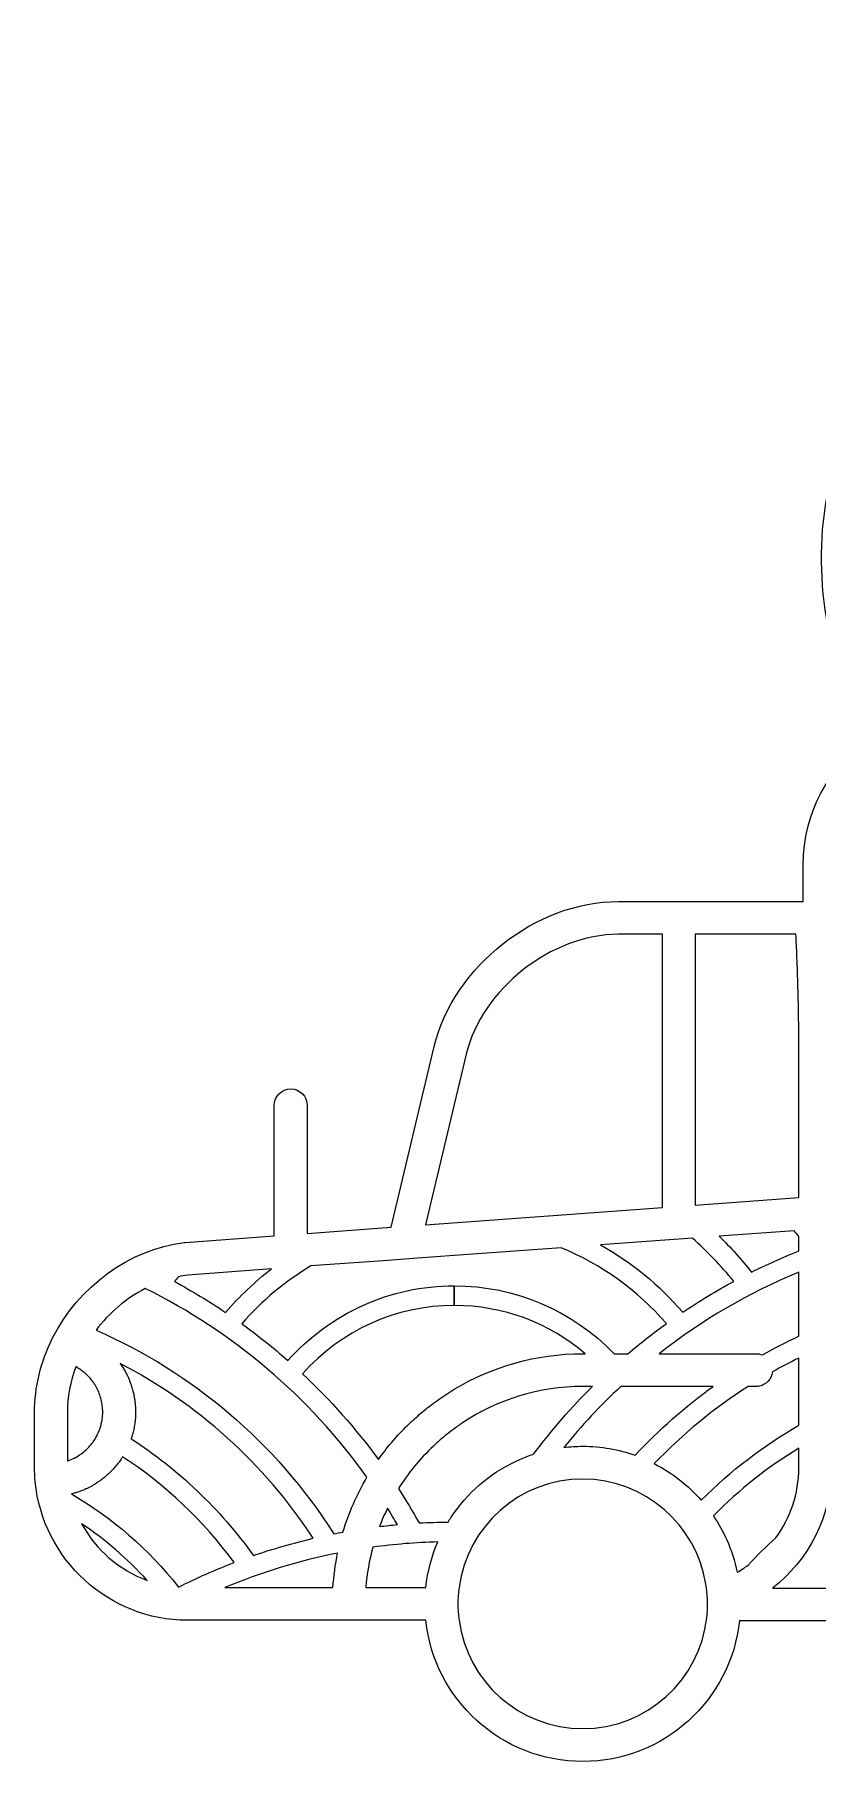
# Model space of a CAD drawing. Extents: x 14 to 2068, y -1996 to -61.
# Drawn here: x 455.5 to 574.7, y -330.3 to -67.2 of the extents above; entities that cross this region are included whole.
import ezdxf

# ---------------------------------------------------------------- set-up
doc = ezdxf.new("R2010")
doc.units = 0
doc.header["$MEASUREMENT"] = 0
doc.layers.add('Layer 1', color=7, linetype='Continuous', lineweight=0)

msp = doc.modelspace()

# ---------------------------------------------------------------- linework, layer by layer
at = {"layer": 'Layer 1'}
for points, knots in [([(463.14, -302.71), (467.31, -306.51), (472.82, -308.83), (478.77, -308.83), (478.77, -308.83), (515.09, -308.83), (515.09, -308.83), (516.35, -320.9), (526.58, -330.34), (538.98, -330.34), (551.36, -330.34), (561.58, -320.92), (562.85, -308.87), (563.03, -308.91), (563.21, -308.93), (563.4, -308.93), (563.4, -308.93), (707.12, -308.93), (707.12, -308.93), (708.48, -320.89), (718.66, -330.22), (730.98, -330.22), (743.3, -330.22), (753.47, -320.89), (754.83, -308.93), (754.83, -308.93), (759.15, -308.93), (759.15, -308.93), (773.13, -308.93), (784.5, -297.56), (784.5, -283.59), (784.5, -283.59), (784.5, -260.67), (784.5, -260.67), (784.5, -260.63), (784.49, -260.6), (784.49, -260.56), (784.49, -260.41), (784.5, -260.26), (784.5, -260.1), (784.5, -260.1), (784.5, -193.67), (784.5, -193.67), (784.5, -180.84), (774.06, -170.4), (761.23, -170.4), (761.23, -170.4), (755.73, -170.4), (755.73, -170.4), (761.23, -165.02), (766.07, -159.31), (770.31, -153.24), (782.39, -135.93), (786.6, -120.36), (783.54, -104.23), (781.22, -91.99), (774.93, -81.95), (765.83, -75.95), (756.74, -69.96), (745.58, -68.21), (733.56, -70.88), (725.41, -72.7), (718.29, -76.82), (711.87, -83.47), (711.8, -83.41), (711.74, -83.34), (711.67, -83.28), (710.37, -82.05), (709.25, -80.98), (708.05, -79.93), (697.35, -70.48), (680.78, -67.2), (666.8, -71.77), (653.27, -76.19), (643.98, -87.03), (640.62, -102.31), (640.09, -104.71), (639.72, -107.11), (639.52, -109.51), (629.01, -102.75), (614.93, -100.8), (602.8, -104.77), (589.27, -109.19), (579.98, -120.03), (576.62, -135.31), (573.75, -148.36), (575.66, -161.27), (582.47, -174.62), (576.47, -178.83), (572.54, -185.8), (572.54, -193.67), (572.54, -193.67), (572.54, -199.3), (572.54, -199.3), (572.54, -199.3), (544.39, -199.3), (544.39, -199.3), (531.85, -199.3), (519.28, -209.22), (516.37, -221.42), (516.37, -221.42), (509.81, -248.94), (509.81, -248.94), (509.81, -248.94), (497.01, -249.88), (497.01, -249.88), (497.01, -249.88), (497.01, -230.37), (497.01, -230.37), (497.01, -228.98), (495.89, -227.87), (494.51, -227.87), (493.13, -227.87), (492.01, -228.98), (492.01, -230.37), (492.01, -230.37), (492.01, -250.24), (492.01, -250.24), (492.01, -250.24), (478.42, -251.24), (478.42, -251.24), (478.38, -251.24), (478.34, -251.25), (478.29, -251.25), (469.89, -252.31), (462.19, -257.93), (458.2, -265.91), (456.43, -269.45), (455.5, -273.32), (455.5, -277.1), (455.5, -277.1), (455.5, -285.56), (455.5, -285.56), (455.5, -286.22), (455.54, -286.92), (455.61, -287.7), (456.16, -293.63), (458.98, -298.91), (463.14, -302.71)], [0, 0, 0, 0, 1, 1, 1, 2, 2, 2, 3, 3, 3, 4, 4, 4, 5, 5, 5, 6, 6, 6, 7, 7, 7, 8, 8, 8, 9, 9, 9, 10, 10, 10, 11, 11, 11, 12, 12, 12, 13, 13, 13, 14, 14, 14, 15, 15, 15, 16, 16, 16, 17, 17, 17, 18, 18, 18, 19, 19, 19, 20, 20, 20, 21, 21, 21, 22, 22, 22, 23, 23, 23, 24, 24, 24, 25, 25, 25, 26, 26, 26, 27, 27, 27, 28, 28, 28, 29, 29, 29, 30, 30, 30, 31, 31, 31, 32, 32, 32, 33, 33, 33, 34, 34, 34, 35, 35, 35, 36, 36, 36, 37, 37, 37, 38, 38, 38, 39, 39, 39, 40, 40, 40, 41, 41, 41, 42, 42, 42, 43, 43, 43, 44, 44, 44, 45, 45, 45, 46, 46, 46, 46]), ([(521.23, -222.58), (523.6, -212.67), (534.2, -204.3), (544.39, -204.3), (544.39, -204.3), (551.12, -204.3), (551.12, -204.3), (551.12, -204.3), (551.12, -245.92), (551.12, -245.92), (551.12, -245.92), (515.04, -248.56), (515.04, -248.56), (515.04, -248.56), (521.23, -222.58), (521.23, -222.58)], [0, 0, 0, 0, 1, 1, 1, 2, 2, 2, 3, 3, 3, 4, 4, 4, 5, 5, 5, 5]), ([(556.12, -204.3), (556.12, -204.3), (571.44, -204.3), (571.44, -204.3), (571.49, -205.23), (571.54, -206.42), (571.6, -207.81), (571.65, -209.19), (571.7, -210.76), (571.75, -212.48), (571.83, -215.48), (571.89, -218.92), (571.89, -222.56), (571.89, -222.56), (571.89, -244.4), (571.89, -244.4), (571.89, -244.4), (556.12, -245.55), (556.12, -245.55), (556.12, -245.55), (556.12, -204.3), (556.12, -204.3)], [0, 0, 0, 0, 1, 1, 1, 2, 2, 2, 3, 3, 3, 4, 4, 4, 5, 5, 5, 6, 6, 6, 7, 7, 7, 7]), ([(571.89, -250.36), (571.89, -250.36), (571.89, -252.54), (571.89, -252.54), (569.44, -253.52), (567.03, -254.59), (564.68, -255.77), (563.14, -253.83), (561.49, -252), (559.75, -250.3), (559.75, -250.3), (571.16, -249.46), (571.16, -249.46), (571.4, -249.76), (571.65, -250.06), (571.89, -250.36)], [0, 0, 0, 0, 1, 1, 1, 2, 2, 2, 3, 3, 3, 4, 4, 4, 5, 5, 5, 5]), ([(508.6, -254.04), (508.6, -254.04), (511.21, -253.85), (511.21, -253.85), (511.21, -253.85), (513.83, -253.66), (513.83, -253.66), (513.83, -253.66), (519.41, -253.25), (519.41, -253.25), (519.41, -253.25), (519.41, -253.25), (519.41, -253.25), (519.41, -253.25), (535.67, -252.06), (535.67, -252.06), (541.78, -254.56), (547.27, -258.49), (551.72, -263.61), (549.71, -265.06), (547.75, -266.59), (545.86, -268.2), (545.86, -268.2), (543.74, -268.2), (543.74, -268.2), (537.38, -261.6), (528.67, -257.86), (519.41, -257.86), (519.41, -257.86), (519.41, -260.86), (519.41, -260.86), (526.82, -260.86), (533.84, -263.49), (539.37, -268.2), (539.37, -268.2), (538.98, -268.2), (538.98, -268.2), (531.83, -268.2), (525.13, -270.19), (519.41, -273.63), (519.41, -273.63), (519.41, -273.63), (519.41, -273.63), (518.16, -274.38), (516.96, -275.2), (515.81, -276.08), (515.13, -276.6), (514.48, -277.14), (513.84, -277.7), (513.21, -278.25), (512.59, -278.82), (512, -279.41), (510.49, -280.93), (509.1, -282.57), (507.86, -284.33), (504.4, -279.59), (500.52, -275.23), (496.31, -271.28), (502.17, -264.64), (510.51, -260.86), (519.41, -260.86), (519.41, -260.86), (519.41, -257.86), (519.41, -257.86), (509.66, -257.86), (500.52, -262), (494.09, -269.26), (491.83, -267.27), (489.49, -265.4), (487.06, -263.65), (490.12, -260.12), (493.67, -257.17), (497.58, -254.84), (497.58, -254.84), (508.6, -254.04), (508.6, -254.04)], [0, 0, 0, 0, 1, 1, 1, 2, 2, 2, 3, 3, 3, 4, 4, 4, 5, 5, 5, 6, 6, 6, 7, 7, 7, 8, 8, 8, 9, 9, 9, 10, 10, 10, 11, 11, 11, 12, 12, 12, 13, 13, 13, 14, 14, 14, 15, 15, 15, 16, 16, 16, 17, 17, 17, 18, 18, 18, 19, 19, 19, 20, 20, 20, 21, 21, 21, 22, 22, 22, 23, 23, 23, 24, 24, 24, 25, 25, 25, 25]), ([(561.97, -257.18), (559.3, -258.62), (556.71, -260.2), (554.2, -261.89), (550.6, -257.69), (546.36, -254.23), (541.66, -251.62), (541.66, -251.62), (555.67, -250.59), (555.67, -250.59), (557.93, -252.59), (560.03, -254.79), (561.97, -257.18)], [0, 0, 0, 0, 1, 1, 1, 2, 2, 2, 3, 3, 3, 4, 4, 4, 4]), ([(478.86, -256.22), (478.86, -256.22), (491.58, -255.28), (491.58, -255.28), (489.05, -257.23), (486.71, -259.45), (484.59, -261.92), (482.08, -260.23), (479.49, -258.65), (476.82, -257.21), (477.02, -256.96), (477.22, -256.71), (477.42, -256.47), (477.9, -256.37), (478.38, -256.28), (478.86, -256.22)], [0, 0, 0, 0, 1, 1, 1, 2, 2, 2, 3, 3, 3, 4, 4, 4, 5, 5, 5, 5]), ([(571.89, -255.78), (571.89, -255.78), (571.89, -265.53), (571.89, -265.53), (570, -266.41), (568.14, -267.37), (566.33, -268.39), (566.19, -268.34), (566.05, -268.29), (565.9, -268.26), (565.73, -268.22), (565.56, -268.2), (565.38, -268.2), (565.38, -268.2), (550.61, -268.2), (550.61, -268.2), (557.11, -263.11), (564.27, -258.93), (571.89, -255.78)], [0, 0, 0, 0, 1, 1, 1, 2, 2, 2, 3, 3, 3, 4, 4, 4, 5, 5, 5, 6, 6, 6, 6]), ([(472.35, -258.27), (485.67, -264.86), (497.31, -274.68), (506.11, -287.04), (504.58, -289.64), (503.35, -292.44), (502.46, -295.39), (502, -295.47), (501.54, -295.56), (501.08, -295.65), (492.13, -281.65), (479.51, -271), (464.86, -264.63), (466.88, -261.94), (469.46, -259.76), (472.35, -258.27)], [0, 0, 0, 0, 1, 1, 1, 2, 2, 2, 3, 3, 3, 4, 4, 4, 5, 5, 5, 5]), ([(576.89, -285.56), (576.89, -285.56), (576.89, -263.24), (576.89, -263.24), (576.89, -263.24), (578.2, -263.24), (578.2, -263.24), (578.2, -263.24), (578.2, -291.62), (578.2, -291.62), (578.2, -291.62), (578.2, -303.93), (578.2, -303.93), (578.2, -303.93), (567.87, -303.93), (567.87, -303.93), (573.35, -299.67), (576.89, -293.02), (576.89, -285.56)], [0, 0, 0, 0, 1, 1, 1, 2, 2, 2, 3, 3, 3, 4, 4, 4, 5, 5, 5, 6, 6, 6, 6]), ([(460.5, -277.1), (460.5, -274.8), (460.94, -272.45), (461.78, -270.2), (461.8, -270.21), (461.82, -270.22), (461.83, -270.23), (462.09, -270.38), (462.34, -270.54), (462.58, -270.71), (462.63, -270.74), (462.68, -270.77), (462.72, -270.81), (462.97, -270.99), (463.2, -271.18), (463.42, -271.39), (463.42, -271.39), (463.55, -271.52), (463.55, -271.52), (463.76, -271.72), (463.95, -271.94), (464.14, -272.16), (464.15, -272.18), (464.17, -272.2), (464.18, -272.22), (464.37, -272.45), (464.54, -272.71), (464.71, -272.97), (464.74, -273.02), (464.78, -273.08), (464.81, -273.14), (464.96, -273.4), (465.1, -273.67), (465.22, -273.95), (465.24, -273.99), (465.26, -274.03), (465.27, -274.07), (465.38, -274.33), (465.48, -274.6), (465.56, -274.87), (465.57, -274.92), (465.59, -274.97), (465.6, -275.02), (465.68, -275.32), (465.75, -275.62), (465.79, -275.93), (465.8, -275.99), (465.81, -276.06), (465.82, -276.13), (465.86, -276.44), (465.88, -276.77), (465.88, -277.1), (465.88, -277.48), (465.85, -277.86), (465.79, -278.23), (465.78, -278.31), (465.77, -278.39), (465.76, -278.47), (465.69, -278.82), (465.61, -279.17), (465.5, -279.51), (465.48, -279.57), (465.45, -279.63), (465.43, -279.69), (465.32, -280), (465.2, -280.3), (465.05, -280.59), (465.02, -280.64), (465, -280.69), (464.98, -280.74), (464.81, -281.06), (464.62, -281.35), (464.42, -281.64), (464.37, -281.7), (464.33, -281.76), (464.28, -281.83), (464.06, -282.11), (463.83, -282.39), (463.58, -282.64), (463.58, -282.64), (463.55, -282.67), (463.55, -282.67), (463.3, -282.92), (463.04, -283.14), (462.76, -283.35), (462.7, -283.4), (462.64, -283.44), (462.58, -283.49), (462.3, -283.69), (462, -283.88), (461.68, -284.05), (461.63, -284.08), (461.57, -284.1), (461.51, -284.13), (461.22, -284.28), (460.91, -284.41), (460.6, -284.52), (460.57, -284.53), (460.53, -284.55), (460.5, -284.56), (460.5, -284.56), (460.5, -277.1), (460.5, -277.1)], [0, 0, 0, 0, 1, 1, 1, 2, 2, 2, 3, 3, 3, 4, 4, 4, 5, 5, 5, 6, 6, 6, 7, 7, 7, 8, 8, 8, 9, 9, 9, 10, 10, 10, 11, 11, 11, 12, 12, 12, 13, 13, 13, 14, 14, 14, 15, 15, 15, 16, 16, 16, 17, 17, 17, 18, 18, 18, 19, 19, 19, 20, 20, 20, 21, 21, 21, 22, 22, 22, 23, 23, 23, 24, 24, 24, 25, 25, 25, 26, 26, 26, 27, 27, 27, 28, 28, 28, 29, 29, 29, 30, 30, 30, 31, 31, 31, 32, 32, 32, 33, 33, 33, 34, 34, 34, 34]), ([(488.84, -298.96), (483.72, -291.83), (477.38, -285.83), (470.21, -281.16), (470.22, -281.15), (470.22, -281.13), (470.23, -281.12), (470.28, -280.97), (470.32, -280.82), (470.37, -280.67), (470.43, -280.43), (470.49, -280.2), (470.55, -279.96), (470.58, -279.81), (470.62, -279.66), (470.65, -279.51), (470.7, -279.24), (470.74, -278.98), (470.77, -278.71), (470.79, -278.58), (470.81, -278.45), (470.82, -278.32), (470.86, -277.91), (470.88, -277.51), (470.88, -277.1), (470.88, -276.75), (470.87, -276.41), (470.84, -276.08), (470.83, -275.97), (470.82, -275.87), (470.81, -275.76), (470.78, -275.53), (470.76, -275.3), (470.72, -275.07), (470.7, -274.95), (470.68, -274.84), (470.66, -274.72), (470.62, -274.5), (470.57, -274.28), (470.52, -274.06), (470.49, -273.96), (470.47, -273.85), (470.44, -273.74), (470.37, -273.49), (470.29, -273.24), (470.21, -272.99), (470.19, -272.93), (470.17, -272.86), (470.15, -272.8), (470.04, -272.49), (469.92, -272.19), (469.79, -271.89), (469.75, -271.81), (469.71, -271.74), (469.68, -271.66), (469.58, -271.44), (469.47, -271.23), (469.35, -271.01), (469.3, -270.91), (469.25, -270.82), (469.19, -270.72), (469.08, -270.53), (468.97, -270.34), (468.85, -270.16), (468.79, -270.07), (468.73, -269.97), (468.67, -269.88), (468.63, -269.82), (468.59, -269.76), (468.54, -269.71), (480.26, -275.8), (490.4, -284.86), (497.95, -296.33), (494.86, -297.05), (491.82, -297.93), (488.84, -298.96)], [0, 0, 0, 0, 1, 1, 1, 2, 2, 2, 3, 3, 3, 4, 4, 4, 5, 5, 5, 6, 6, 6, 7, 7, 7, 8, 8, 8, 9, 9, 9, 10, 10, 10, 11, 11, 11, 12, 12, 12, 13, 13, 13, 14, 14, 14, 15, 15, 15, 16, 16, 16, 17, 17, 17, 18, 18, 18, 19, 19, 19, 20, 20, 20, 21, 21, 21, 22, 22, 22, 23, 23, 23, 24, 24, 24, 25, 25, 25, 25]), ([(567.86, -270.98), (569.18, -270.23), (570.52, -269.53), (571.89, -268.86), (571.89, -268.86), (571.89, -279.11), (571.89, -279.11), (566.47, -282.21), (561.47, -286.05), (557.02, -290.53), (555.02, -288.25), (552.59, -286.35), (549.86, -284.96), (554.18, -280.45), (558.98, -276.51), (564.16, -273.2), (564.16, -273.2), (565.38, -273.2), (565.38, -273.2), (565.56, -273.2), (565.73, -273.18), (565.9, -273.15), (566.94, -272.93), (567.73, -272.06), (567.86, -270.98)], [0, 0, 0, 0, 1, 1, 1, 2, 2, 2, 3, 3, 3, 4, 4, 4, 5, 5, 5, 6, 6, 6, 7, 7, 7, 8, 8, 8, 8]), ([(519.41, -292.44), (519.08, -292.9), (518.77, -293.37), (518.48, -293.85), (517, -293.87), (515.52, -293.92), (514.05, -294), (513.06, -292.22), (512.01, -290.47), (510.91, -288.77), (512.41, -286.39), (514.19, -284.2), (516.23, -282.28), (516.9, -281.64), (517.6, -281.04), (518.32, -280.46), (518.68, -280.17), (519.04, -279.9), (519.41, -279.63), (519.41, -279.63), (519.41, -279.63), (519.41, -279.63), (519.86, -279.29), (520.32, -278.97), (520.8, -278.66), (526.02, -275.21), (532.27, -273.2), (538.98, -273.2), (538.98, -273.2), (540.44, -273.2), (540.44, -273.2), (537.23, -276.4), (534.23, -279.84), (531.48, -283.52), (530.81, -283.74), (530.15, -283.99), (529.5, -284.27), (525.43, -286.02), (521.95, -288.87), (519.41, -292.44), (519.41, -292.44), (519.41, -292.44), (519.41, -292.44)], [0, 0, 0, 0, 1, 1, 1, 2, 2, 2, 3, 3, 3, 4, 4, 4, 5, 5, 5, 6, 6, 6, 7, 7, 7, 8, 8, 8, 9, 9, 9, 10, 10, 10, 11, 11, 11, 12, 12, 12, 13, 13, 13, 14, 14, 14, 14]), ([(558.83, -273.2), (554.56, -276.28), (550.58, -279.78), (546.94, -283.68), (544.44, -282.8), (541.77, -282.31), (538.98, -282.31), (538, -282.31), (537.04, -282.37), (536.09, -282.49), (538.77, -279.18), (541.68, -276.07), (544.77, -273.2), (544.77, -273.2), (558.83, -273.2), (558.83, -273.2)], [0, 0, 0, 0, 1, 1, 1, 2, 2, 2, 3, 3, 3, 4, 4, 4, 5, 5, 5, 5]), ([(466.04, -287.13), (466.16, -287.03), (466.28, -286.93), (466.39, -286.83), (466.57, -286.68), (466.75, -286.51), (466.92, -286.35), (467.03, -286.24), (467.13, -286.15), (467.24, -286.04), (467.42, -285.85), (467.6, -285.65), (467.77, -285.45), (467.85, -285.36), (467.93, -285.27), (468, -285.18), (468.25, -284.88), (468.48, -284.57), (468.69, -284.26), (468.72, -284.21), (468.75, -284.16), (468.78, -284.11), (468.82, -284.04), (468.86, -283.97), (468.91, -283.9), (475.4, -288.18), (481.18, -293.61), (485.91, -300.02), (483.02, -301.13), (480.19, -302.37), (477.43, -303.76), (472.82, -297.95), (467.3, -293.17), (461.11, -289.58), (461.29, -289.53), (461.47, -289.48), (461.64, -289.43), (461.75, -289.4), (461.86, -289.38), (461.96, -289.34), (462.33, -289.22), (462.7, -289.08), (463.05, -288.93), (463.13, -288.9), (463.21, -288.86), (463.29, -288.82), (463.56, -288.69), (463.84, -288.56), (464.1, -288.42), (464.22, -288.35), (464.34, -288.28), (464.46, -288.21), (464.68, -288.08), (464.89, -287.95), (465.1, -287.82), (465.22, -287.73), (465.35, -287.64), (465.47, -287.56), (465.66, -287.42), (465.85, -287.28), (466.04, -287.13)], [0, 0, 0, 0, 1, 1, 1, 2, 2, 2, 3, 3, 3, 4, 4, 4, 5, 5, 5, 6, 6, 6, 7, 7, 7, 8, 8, 8, 9, 9, 9, 10, 10, 10, 11, 11, 11, 12, 12, 12, 13, 13, 13, 14, 14, 14, 15, 15, 15, 16, 16, 16, 17, 17, 17, 18, 18, 18, 19, 19, 19, 20, 20, 20, 20]), ([(563.4, -300.96), (563.1, -301.15), (562.81, -301.34), (562.5, -301.51), (562.15, -299.78), (561.6, -298.12), (560.9, -296.55), (560.33, -295.28), (559.64, -294.07), (558.87, -292.93), (562.79, -288.93), (567.16, -285.46), (571.89, -282.59), (571.89, -282.59), (571.89, -285.56), (571.89, -285.56), (571.89, -289.57), (570.58, -293.27), (568.37, -296.28), (566.9, -297.59), (565.49, -298.97), (564.15, -300.43), (563.9, -300.61), (563.66, -300.79), (563.4, -300.96)], [0, 0, 0, 0, 1, 1, 1, 2, 2, 2, 3, 3, 3, 4, 4, 4, 5, 5, 5, 6, 6, 6, 7, 7, 7, 8, 8, 8, 8]), ([(557.86, -308.43), (556.81, -317.93), (548.75, -325.34), (538.98, -325.34), (529.34, -325.34), (521.38, -318.13), (520.15, -308.83), (520.04, -308.01), (519.96, -307.18), (519.96, -306.33), (519.96, -305.48), (520.04, -304.65), (520.14, -303.83), (521.37, -294.52), (529.34, -287.31), (538.98, -287.31), (548.44, -287.31), (556.29, -294.28), (557.73, -303.34), (557.86, -304.17), (557.94, -305), (557.96, -305.86), (557.97, -306.01), (557.99, -306.17), (557.99, -306.33), (557.99, -307.04), (557.94, -307.74), (557.86, -308.43)], [0, 0, 0, 0, 1, 1, 1, 2, 2, 2, 3, 3, 3, 4, 4, 4, 5, 5, 5, 6, 6, 6, 7, 7, 7, 8, 8, 8, 9, 9, 9, 9]), ([(510.75, -294.25), (509.84, -294.33), (508.93, -294.43), (508.03, -294.54), (508.39, -293.59), (508.8, -292.65), (509.25, -291.75), (509.76, -292.57), (510.26, -293.4), (510.75, -294.25)], [0, 0, 0, 0, 1, 1, 1, 2, 2, 2, 3, 3, 3, 3]), ([(462.67, -294.11), (466.29, -296.54), (469.63, -299.44), (472.64, -302.74), (468.38, -301.19), (464.81, -298.09), (462.67, -294.11)], [0, 0, 0, 0, 1, 1, 1, 2, 2, 2, 2]), ([(515.09, -303.83), (515.09, -303.83), (505.95, -303.83), (505.95, -303.83), (506.11, -301.72), (506.47, -299.67), (507, -297.69), (510.27, -297.24), (513.57, -296.97), (516.91, -296.88), (515.98, -299.05), (515.34, -301.38), (515.09, -303.83)], [0, 0, 0, 0, 1, 1, 1, 2, 2, 2, 3, 3, 3, 4, 4, 4, 4]), ([(500.94, -303.83), (500.94, -303.83), (484.48, -303.83), (484.48, -303.83), (489.98, -301.53), (495.73, -299.77), (501.65, -298.59), (501.29, -300.3), (501.06, -302.05), (500.94, -303.83)], [0, 0, 0, 0, 1, 1, 1, 2, 2, 2, 3, 3, 3, 3])]:
    msp.add_open_spline(points, degree=3, knots=knots, dxfattribs=at)

doc.saveas('drawing.dxf')
